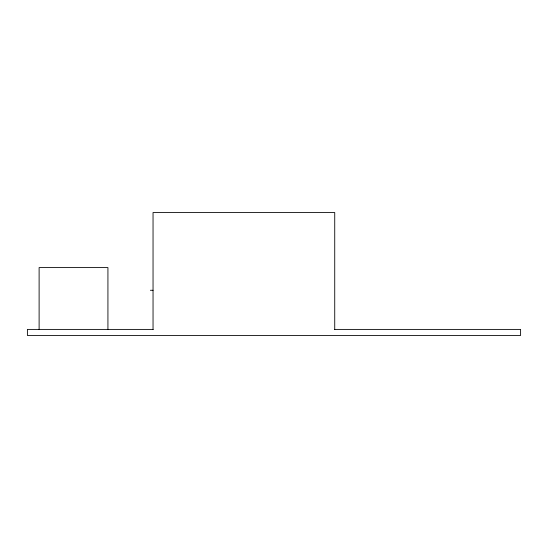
<?xml version="1.0" encoding="UTF-8"?>
<svg xmlns="http://www.w3.org/2000/svg" width="548" height="548" viewBox="0 0 548 548"><rect width="100%" height="100%" fill="white"/><g stroke="black" fill="none" stroke-linecap="round" stroke-linejoin="round"><path stroke-width="0.82" d="M150.364 290.276L153.043 290.276M153.269 329.403L27.4 329.403L27.4 335.465L520.6 335.465L520.6 329.403L334.588 329.403M334.732 329.403L334.732 212.535L153.043 212.535L153.043 329.403M107.929 329.403L107.929 267.595L39.114 267.595L39.114 329.403"/></g></svg>
